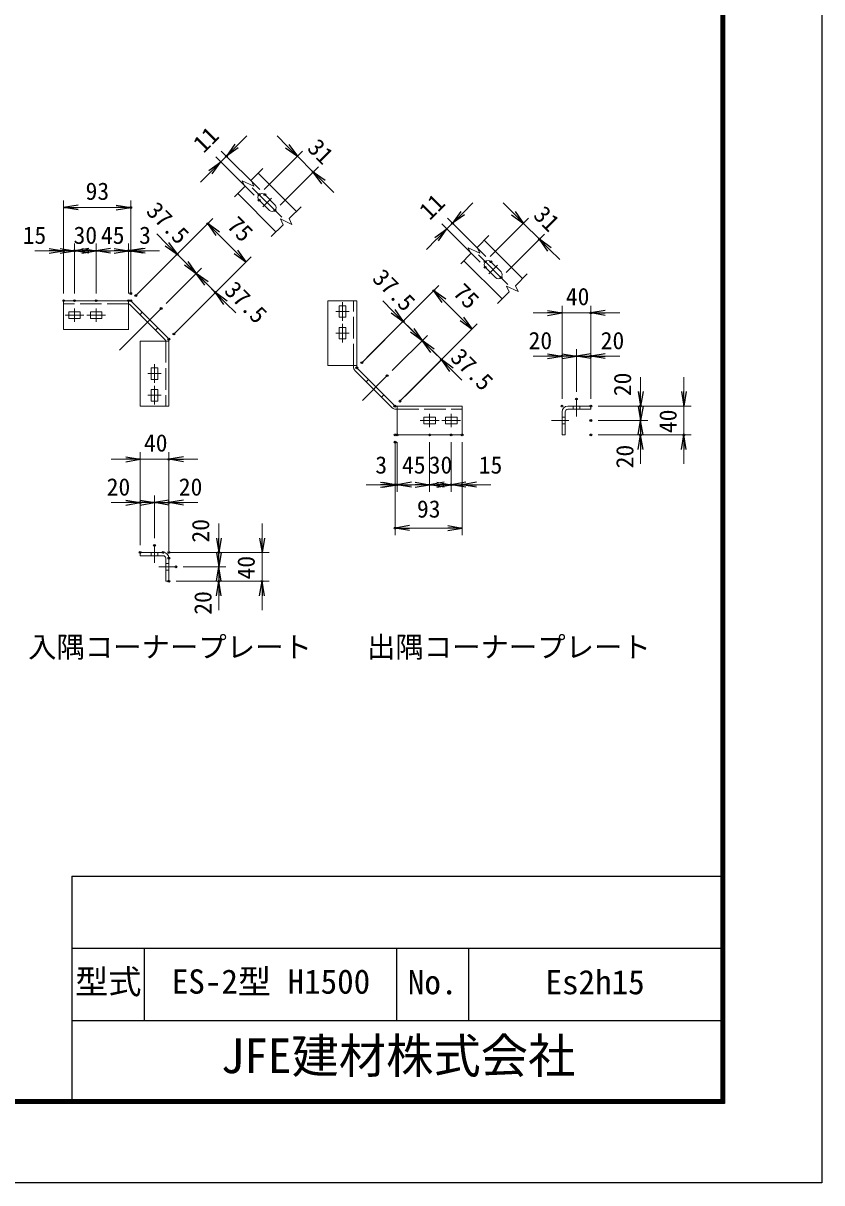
# Model space of a CAD drawing. Units: millimetres, scale not verified, with parts at other scales. Extents: x -4200 to 4200, y -2970 to 2970.
# Drawn here: x 1985 to 4200, y -2970 to 244 of the extents above; entities that cross this region are included whole.
import ezdxf
from ezdxf.enums import TextEntityAlignment as Align

# ---------------------------------------------------------------- set-up
doc = ezdxf.new("R2010")
doc.units = ezdxf.units.MM
doc.header["$LTSCALE"] = 10
doc.header["$PDMODE"] = 32
doc.header["$PDSIZE"] = 5
doc.linetypes.add('DASHED', pattern=[7.5, 6, -1.5])
doc.linetypes.add('USER1', pattern=[50.8, 31.75, -6.35, 6.35, -6.35])
for name, color, linetype, lineweight in [('0-0_D-BMK', 2, 'USER1', 13), ('0-3_D-STR3', 3, 'Continuous', 13), ('0-5_D-STR-DIM', 7, 'Continuous', 13), ('0-6_0', 7, 'Continuous', 25), ('0-8_D-TTL-TXT', 7, 'Continuous', 25), ('0-A_D-TTL', 7, 'Continuous', 25)]:
    doc.layers.add(name, color=color, linetype=linetype, lineweight=lineweight)
doc.layers.add('0-7_Defpoints', color=8, linetype='Continuous')
doc.styles.add('ＭＳ ゴシック', font='')
doc.styles.get('ＭＳ ゴシック').set_extended_font_data('MS Gothic')

# ---------------------------------------------------------------- blocks, each defined once
blk = doc.blocks.new('_Open')
at = {"layer": '0-6_0'}
blk.add_line((-10, 1.667), (0, 0), dxfattribs=at)
blk.add_lwpolyline([(-10, -1.667), (0, 0), (-10, 0)], dxfattribs=at)

msp = doc.modelspace()

# ---------------------------------------------------------------- linework, layer by layer
at = {"layer": '0-0_D-BMK'}
for p, q in [((2620.37, -211.91), (2702.07, -293.61)), ((2673.31, -240.82), (2649.27, -264.86)), ((3247.41, -397.91), (3329.11, -479.61)), ((3300.36, -426.82), (3276.32, -450.86)), ((2870.18, -528.93), (2870.18, -580.93)), ((2101.14, -564.93), (2153.14, -564.93)), ((2127.14, -546.43), (2127.14, -583.43)), ((2161.14, -564.93), (2213.14, -564.93)), ((2187.14, -546.43), (2187.14, -583.43)), ((2367.41, -546.72), (2251.83, -662.31)), ((2888.68, -554.93), (2851.68, -554.93)), ((2870.18, -588.93), (2870.18, -640.93)), ((2888.68, -614.93), (2851.68, -614.93)), ((2349.2, -753), (2349.2, -701)), ((2367.7, -727), (2330.7, -727)), ((2994.45, -732.72), (2925.61, -801.57)), ((2349.2, -813), (2349.2, -761)), ((2367.7, -787), (2330.7, -787)), ((3519.35, -845.51), (3519.35, -797.49)), ((3138.24, -857), (3086.24, -857)), ((3112.24, -838.5), (3112.24, -875.5)), ((3198.24, -857), (3146.24, -857)), ((3172.24, -838.5), (3172.24, -875.5)), ((3498.35, -857), (3450.33, -857)), ((2349.2, -1251.23), (2349.2, -1203.21)), ((2360.69, -1262.72), (2408.71, -1262.72))]:
    msp.add_line(p, q, dxfattribs=at)
at = {"layer": '0-3_D-STR3'}
for p, q in [((2636.55, -171.52), (2742.61, -277.59)), ((2580.03, -228.14), (2686.07, -334.18)), ((2639.37, -246.47), (2667.66, -274.76)), ((2654.93, -230.92), (2683.21, -259.2)), ((3263.59, -357.52), (3369.65, -463.59)), ((3207.07, -414.14), (3313.11, -520.18)), ((3281.97, -416.92), (3310.26, -445.2)), ((3266.42, -432.47), (3294.7, -460.76)), ((2097.14, -524.93), (2097.14, -604.93)), ((2277.54, -524.93), (2097.14, -524.93)), ((2277.14, -604.93), (2277.14, -524.93)), ((2280.73, -535.25), (2378.88, -633.41)), ((2287.09, -528.89), (2385.25, -627.04)), ((2830.18, -524.93), (2830.18, -704.93)), ((2910.18, -524.93), (2830.18, -524.93)), ((2879.38, -538.93), (2860.98, -538.93)), ((2860.98, -538.93), (2860.98, -570.93)), ((2879.38, -538.93), (2879.38, -570.93)), ((2910.18, -709.07), (2910.18, -524.93)), ((2111.14, -555.73), (2111.14, -574.13)), ((2111.14, -555.73), (2143.14, -555.73)), ((2111.14, -574.13), (2143.14, -574.13)), ((2143.14, -555.73), (2143.14, -574.13)), ((2171.14, -555.73), (2171.14, -574.13)), ((2171.14, -555.73), (2203.14, -555.73)), ((2171.14, -574.13), (2203.14, -574.13)), ((2203.14, -555.73), (2203.14, -574.13)), ((2879.38, -570.93), (2860.98, -570.93)), ((2277.54, -604.93), (2097.14, -604.93)), ((2879.38, -598.93), (2860.98, -598.93)), ((2860.98, -598.93), (2860.98, -630.93)), ((2879.38, -598.93), (2879.38, -630.93)), ((2879.38, -630.93), (2860.98, -630.93)), ((2830.18, -704.93), (2910.18, -704.93)), ((2901.18, -704.93), (2901.18, -709.07)), ((2358.4, -711), (2340, -711)), ((2340, -743), (2340, -711)), ((2358.4, -743), (2358.4, -711)), ((2905.13, -718.61), (3008.56, -822.04)), ((2911.5, -712.25), (3014.93, -815.68)), ((2358.4, -743), (2340, -743)), ((2358.4, -771), (2340, -771)), ((2340, -803), (2340, -771)), ((2358.4, -803), (2358.4, -771)), ((2358.4, -803), (2340, -803)), ((3022.24, -826), (3018.11, -826)), ((3479.35, -833), (3479.35, -897)), ((3488.35, -833), (3488.35, -897)), ((3495.35, -817), (3559.35, -817)), ((3495.35, -826), (3559.35, -826)), ((3559.35, -817), (3559.35, -826)), ((3096.24, -847.8), (3096.24, -866.2)), ((3128.24, -847.8), (3096.24, -847.8)), ((3128.24, -866.2), (3096.24, -866.2)), ((3128.24, -847.8), (3128.24, -866.2)), ((3156.24, -847.8), (3156.24, -866.2)), ((3188.24, -847.8), (3156.24, -847.8)), ((3188.24, -866.2), (3156.24, -866.2)), ((3188.24, -847.8), (3188.24, -866.2)), ((3488.35, -847.8), (3479.35, -847.8)), ((3488.35, -866.2), (3479.35, -866.2)), ((3479.35, -897), (3488.35, -897)), ((2309.2, -1222.72), (2309.2, -1231.72)), ((2373.2, -1222.72), (2309.2, -1222.72)), ((2373.2, -1231.72), (2309.2, -1231.72)), ((2380.2, -1238.72), (2380.2, -1302.72)), ((2389.2, -1238.72), (2389.2, -1302.72)), ((2389.2, -1302.72), (2380.2, -1302.72))]:
    msp.add_line(p, q, dxfattribs=at)
at = {"layer": '0-3_D-STR3', "linetype": 'DASHED'}
for p, q in [((2277.54, -533.93), (2097.14, -533.93)), ((2901.18, -704.93), (2901.18, -524.93)), ((2308.9, -563.42), (2315.26, -557.06)), ((2351.73, -606.25), (2358.09, -599.88)), ((2380.2, -636.59), (2380.2, -817)), ((2935.94, -749.42), (2942.3, -743.06)), ((2978.77, -792.25), (2985.13, -785.88)), ((3022.24, -826), (3202.24, -826)), ((3510.15, -826), (3510.15, -817)), ((3528.55, -826), (3528.55, -817)), ((2340, -1231.72), (2340, -1222.72)), ((2358.4, -1231.72), (2358.4, -1222.72)), ((2380.2, -1253.52), (2389.2, -1253.52)), ((2380.2, -1271.92), (2389.2, -1271.92))]:
    msp.add_line(p, q, dxfattribs=at)
at = {"layer": '0-3_D-STR3'}
for points in [[(2389.2, -636.59), (2389.2, -817), (2309.2, -817), (2309.2, -637), (2389.2, -637)], [(3018.11, -817), (3202.24, -817), (3202.24, -897), (3022.24, -897), (3022.24, -817)]]:
    msp.add_lwpolyline(points, dxfattribs=at)
for centre, radius, start, end in [((2647.15, -238.7), 11, 45, 225), ((2675.44, -266.98), 11, 225, 45), ((3274.19, -424.7), 11, 45, 225), ((3302.48, -452.98), 11, 225, 45), ((2277.54, -538.43), 13.5, 45, 90), ((2277.54, -538.43), 4.5, 45, 90), ((2375.7, -636.59), 4.5, 0, 45), ((2375.7, -636.59), 13.5, 0, 45), ((2914.68, -709.07), 13.5, 180, 225), ((2914.68, -709.07), 4.5, 180, 225), ((3018.11, -812.5), 13.5, 225, 270), ((3018.11, -812.5), 4.5, 225, 270), ((3495.35, -833), 16, 90, 180), ((3495.35, -833), 7, 90, 180), ((2373.2, -1238.72), 16, 0, 90), ((2373.2, -1238.72), 7, 0, 90)]:
    msp.add_arc(centre, radius, start, end, dxfattribs=at)
at = {"layer": '0-5_D-STR-DIM'}
for p, q in [((2576.79, -96.21), (2605.08, -67.93)), ((2717.39, -96.33), (2689.11, -68.05)), ((2625.23, -232.33), (2518.81, -125.91)), ((2532.95, -140.06), (2548.51, -124.5)), ((2640.79, -216.78), (2534.37, -110.36)), ((2653.52, -216.78), (2759.82, -110.47)), ((2745.68, -124.61), (2789.52, -168.45)), ((2649.53, -158.53), (2616.81, -191.25)), ((2697.36, -260.62), (2803.66, -154.31)), ((2504.67, -168.34), (2476.39, -196.62)), ((2599.71, -208.36), (2592.23, -192.33)), ((2592.23, -192.33), (2624.29, -207.28)), ((2616.81, -191.25), (2624.29, -207.28)), ((2599.71, -208.36), (2571.34, -236.88)), ((2817.8, -196.74), (2846.09, -225.02)), ((2097.14, -504.93), (2097.14, -246.83)), ((2283.14, -484.93), (2283.14, -246.83)), ((3203.84, -282.21), (3232.12, -253.93)), ((3344.44, -282.33), (3316.15, -254.05)), ((2137.14, -266.83), (2243.14, -266.83)), ((2755.6, -264.6), (2722.88, -297.32)), ((2311.42, -496.65), (2510.81, -297.26)), ((2705.77, -314.42), (2673.08, -347.19)), ((2705.77, -314.42), (2698.3, -298.4)), ((2698.3, -298.4), (2730.35, -313.34)), ((2722.88, -297.32), (2730.35, -313.34)), ((3252.27, -418.33), (3145.85, -311.91)), ((3160, -326.06), (3175.55, -310.5)), ((3267.83, -402.78), (3161.41, -296.36)), ((3280.56, -402.78), (3386.86, -296.47)), ((3372.72, -310.61), (3416.56, -354.45)), ((2383.53, -367.97), (2355.24, -339.68)), ((2574.45, -389.18), (2524.95, -339.68)), ((3276.57, -344.53), (3243.86, -377.25)), ((3324.4, -446.62), (3430.7, -340.31)), ((2097.14, -504.93), (2097.14, -366.83)), ((2127.14, -504.93), (2127.14, -366.83)), ((2127.14, -504.93), (2127.14, -366.83)), ((2187.14, -504.93), (2187.14, -366.83)), ((2187.14, -504.93), (2187.14, -366.83)), ((2277.14, -504.93), (2277.14, -366.83)), ((2277.14, -504.93), (2277.14, -366.83)), ((2283.14, -504.93), (2283.14, -366.83)), ((2297.28, -510.79), (2425.96, -382.11)), ((3131.71, -354.34), (3103.43, -382.62)), ((3226.75, -394.36), (3219.28, -378.33)), ((3219.28, -378.33), (3251.33, -393.28)), ((3243.86, -377.25), (3251.33, -393.28)), ((3444.85, -382.74), (3473.13, -411.02)), ((2057.14, -386.83), (2017.14, -386.83)), ((2087.14, -386.83), (2047.14, -386.83)), ((2127.14, -386.83), (2097.14, -386.83)), ((2147.14, -386.83), (2107.14, -386.83)), ((2187.14, -386.83), (2127.14, -386.83)), ((2167.14, -386.83), (2207.14, -386.83)), ((2187.14, -386.83), (2277.14, -386.83)), ((2237.14, -386.83), (2197.14, -386.83)), ((2227.14, -386.83), (2267.14, -386.83)), ((2277.14, -386.83), (2283.14, -386.83)), ((2317.14, -386.83), (2357.14, -386.83)), ((2323.14, -386.83), (2363.14, -386.83)), ((2436.56, -421), (2408.28, -392.72)), ((2464.85, -449.29), (2411.81, -396.25)), ((2417.06, -603.14), (2616.87, -403.32)), ((3226.75, -394.36), (3198.39, -422.88)), ((2381.55, -532.58), (2478.99, -435.14)), ((2381.55, -532.58), (2478.99, -435.14)), ((2464.85, -449.29), (2517.88, -502.32)), ((2493.13, -477.57), (2521.41, -505.85)), ((3382.64, -450.6), (3349.92, -483.32)), ((2402.92, -617.28), (2532.02, -488.18)), ((2938.46, -682.65), (3137.85, -483.26)), ((3332.82, -500.42), (3300.12, -533.19)), ((3332.82, -500.42), (3325.34, -484.4)), ((3325.34, -484.4), (3357.4, -499.34)), ((3349.92, -483.32), (3357.4, -499.34)), ((2546.16, -530.6), (2574.45, -558.89)), ((3010.57, -553.97), (2982.29, -525.68)), ((3201.49, -575.18), (3151.99, -525.68)), ((3479.35, -797), (3479.35, -538.9)), ((3559.35, -797), (3559.35, -538.9)), ((2924.32, -696.79), (3053, -568.11)), ((3439.35, -558.9), (3399.35, -558.9)), ((3479.35, -558.9), (3559.35, -558.9)), ((3599.35, -558.9), (3639.35, -558.9)), ((3063.6, -607), (3035.32, -578.72)), ((3091.89, -635.29), (3038.86, -582.25)), ((3044.1, -789.14), (3243.92, -589.32)), ((3008.59, -718.58), (3106.03, -621.14)), ((3008.59, -718.58), (3106.03, -621.14)), ((3091.89, -635.29), (3144.92, -688.32)), ((3029.96, -803.28), (3159.06, -674.18)), ((3120.17, -663.57), (3148.46, -691.85)), ((3479.35, -797), (3479.35, -658.9)), ((3519.35, -777.49), (3519.35, -658.9)), ((3519.35, -777.49), (3519.35, -658.9)), ((3559.35, -797), (3559.35, -658.9)), ((3439.35, -678.9), (3399.35, -678.9)), ((3479.35, -678.9), (3439.35, -678.9)), ((3519.35, -678.9), (3479.35, -678.9)), ((3519.35, -678.9), (3559.35, -678.9)), ((3559.35, -678.9), (3599.35, -678.9)), ((3599.35, -678.9), (3639.35, -678.9)), ((3173.21, -716.6), (3201.49, -744.89)), ((3697.44, -777), (3697.44, -737)), ((3817.44, -777), (3817.44, -737)), ((3697.44, -817), (3697.44, -777)), ((3579.35, -817), (3717.44, -817)), ((3579.35, -817), (3837.44, -817)), ((3697.44, -857), (3697.44, -817)), ((3817.44, -817), (3817.44, -897)), ((3579.35, -857), (3717.44, -857)), ((3579.35, -857), (3717.44, -857)), ((3697.44, -857), (3697.44, -897)), ((3579.35, -897), (3837.44, -897)), ((3579.35, -897), (3717.44, -897)), ((3697.44, -897), (3697.44, -937)), ((3016.24, -917), (3016.24, -1055.09)), ((3022.24, -917), (3022.24, -1055.09)), ((3022.24, -917), (3022.24, -1055.09)), ((3112.24, -917), (3112.24, -1055.09)), ((3112.24, -917), (3112.24, -1055.09)), ((3172.24, -917), (3172.24, -1055.09)), ((3172.24, -917), (3172.24, -1055.09)), ((3202.24, -917), (3202.24, -1055.09)), ((3202.24, -917), (3202.24, -1175.09)), ((2309.2, -1202.72), (2309.2, -944.63)), ((2389.2, -1218.72), (2389.2, -944.63)), ((3016.24, -937), (3016.24, -1175.09)), ((3697.44, -937), (3697.44, -977)), ((3817.44, -937), (3817.44, -977)), ((2269.2, -964.63), (2229.2, -964.63)), ((2309.2, -964.63), (2389.2, -964.63)), ((2429.2, -964.63), (2469.2, -964.63)), ((2976.24, -1035.09), (2936.24, -1035.09)), ((2982.24, -1035.09), (2942.24, -1035.09)), ((3022.24, -1035.09), (3016.24, -1035.09)), ((3112.24, -1035.09), (3022.24, -1035.09)), ((3072.24, -1035.09), (3032.24, -1035.09)), ((3062.24, -1035.09), (3102.24, -1035.09)), ((3132.24, -1035.09), (3092.24, -1035.09)), ((3112.24, -1035.09), (3172.24, -1035.09)), ((3152.24, -1035.09), (3192.24, -1035.09)), ((3172.24, -1035.09), (3202.24, -1035.09)), ((3212.24, -1035.09), (3252.24, -1035.09)), ((3242.24, -1035.09), (3282.24, -1035.09)), ((2269.2, -1084.63), (2229.2, -1084.63)), ((2309.2, -1084.63), (2269.2, -1084.63)), ((2309.2, -1202.72), (2309.2, -1064.63)), ((2349.2, -1084.63), (2309.2, -1084.63)), ((2349.2, -1183.21), (2349.2, -1064.63)), ((2349.2, -1183.21), (2349.2, -1064.63)), ((2349.2, -1084.63), (2389.2, -1084.63)), ((2389.2, -1202.72), (2389.2, -1064.63)), ((2389.2, -1084.63), (2429.2, -1084.63)), ((2429.2, -1084.63), (2469.2, -1084.63)), ((2527.3, -1182.72), (2527.3, -1142.72)), ((2647.3, -1182.72), (2647.3, -1142.72)), ((3162.24, -1155.09), (3056.24, -1155.09)), ((2527.3, -1222.72), (2527.3, -1182.72)), ((2393.2, -1222.72), (2547.3, -1222.72)), ((2393.2, -1222.72), (2667.3, -1222.72)), ((2527.3, -1262.72), (2527.3, -1222.72)), ((2647.3, -1222.72), (2647.3, -1302.72)), ((2428.71, -1262.72), (2547.3, -1262.72)), ((2428.71, -1262.72), (2547.3, -1262.72)), ((2527.3, -1262.72), (2527.3, -1302.72)), ((2409.2, -1302.72), (2667.3, -1302.72)), ((2409.2, -1302.72), (2547.3, -1302.72)), ((2527.3, -1302.72), (2527.3, -1342.72)), ((2527.3, -1342.72), (2527.3, -1382.72)), ((2647.3, -1342.72), (2647.3, -1382.72))]:
    msp.add_line(p, q, dxfattribs=at)
at = {"layer": '0-7_Defpoints'}
for p in [(2548.51, -124.5), (2789.52, -168.45), (2639.37, -230.92), (2639.37, -246.47), (2654.93, -230.92), (2283.14, -266.83), (2683.21, -274.76), (2496.67, -311.4), (3175.55, -310.5), (3416.56, -354.45), (2097.14, -386.83), (2127.14, -386.83), (2277.14, -386.83), (2283.14, -386.83), (2411.81, -396.25), (3266.42, -416.92), (3281.97, -416.92), (3266.42, -432.47), (3310.26, -460.76), (2283.14, -504.93), (2297.28, -510.79), (2517.88, -502.32), (3123.71, -497.4), (2097.14, -524.93), (2127.14, -524.93), (2187.14, -524.93), (2277.14, -524.93), (2283.14, -524.93), (2283.14, -524.93), (2367.41, -546.72), (2367.41, -546.72), (3559.35, -558.9), (3038.86, -582.25), (2388.78, -631.42), (2402.92, -617.28), (2924.32, -696.79), (3144.92, -688.32), (3479.35, -678.9), (3559.35, -678.9), (2910.18, -710.93), (2994.45, -732.72), (2994.45, -732.72), (3029.96, -803.28), (3519.35, -797.49), (3015.82, -817.42), (3479.35, -817), (3559.35, -817), (3559.35, -817), (3559.35, -817), (3697.44, -817), (3559.35, -857), (3016.24, -897), (3022.24, -897), (3112.24, -897), (3172.24, -897), (3202.24, -897), (3559.35, -897), (3559.35, -897), (3697.44, -897), (3817.44, -897), (3016.24, -917), (2389.2, -964.63), (3016.24, -1035.09), (3022.24, -1035.09), (3172.24, -1035.09), (3202.24, -1035.09), (2309.2, -1084.63), (2389.2, -1084.63), (3016.24, -1155.09), (2309.2, -1222.72), (2349.2, -1203.21), (2373.2, -1222.72), (2389.2, -1222.72), (2527.3, -1222.72), (2389.2, -1238.72), (2408.71, -1262.72), (2389.2, -1302.72), (2389.2, -1302.72), (2527.3, -1302.72), (2647.3, -1302.72)]:
    msp.add_point(p, dxfattribs=at)
at = {"layer": '0-A_D-TTL'}
for p, q in [((2120, -2120), (2120, -2740)), ((2120, -2120), (3920, -2120)), ((2120, -2320), (3920, -2320)), ((2320, -2320), (2320, -2520)), ((3020, -2320), (3020, -2520)), ((3220, -2320), (3220, -2520)), ((2120, -2520), (3920, -2520))]:
    msp.add_line(p, q, dxfattribs=at)
at = {"layer": '0-A_D-TTL', "color": 2}
msp.add_lwpolyline([(-4200, 2970), (4200, 2970), (4200, -2970), (-4200, -2970)], close=True, dxfattribs=at)
at = {"layer": '0-A_D-TTL'}
for points in [[(-3930, 2750), (3930, 2750), (3930, -2750), (-3930, -2750)], [(-3927.5, 2747.5), (3927.5, 2747.5), (3927.5, -2747.5), (-3927.5, -2747.5)], [(-3925, 2745), (3925, 2745), (3925, -2745), (-3925, -2745)], [(-3922.5, 2742.5), (3922.5, 2742.5), (3922.5, -2742.5), (-3922.5, -2742.5)], [(-3920, 2740), (3920, 2740), (3920, -2740), (-3920, -2740)]]:
    msp.add_lwpolyline(points, close=True, dxfattribs=at)

# ---------------------------------------------------------------- block references
at = {"layer": '0-5_D-STR-DIM', "xscale": 4, "yscale": 4}
for p, rotation in [((2548.51, -124.5), 225), ((2745.68, -124.61), 315), ((2532.95, -140.06), 45), ((2789.52, -168.45), 135), ((2097.14, -266.83), 180), ((3175.55, -310.5), 225), ((3372.72, -310.61), 315), ((2496.67, -311.4), 135), ((3160, -326.06), 45), ((3416.56, -354.45), 135), ((2127.14, -386.83), 180), ((2187.14, -386.83), 180), ((2277.14, -386.83), 180), ((2283.14, -386.83), 180), ((2411.81, -396.25), 315), ((2602.73, -417.47), 315), ((2464.85, -449.29), 315), ((2464.85, -449.29), 135), ((2517.88, -502.32), 135), ((3123.71, -497.4), 135), ((3038.86, -582.25), 315), ((3229.77, -603.47), 315), ((3559.35, -558.9), 180), ((3091.89, -635.29), 315), ((3091.89, -635.29), 135), ((3519.35, -678.9), 180), ((3559.35, -678.9), 180), ((3144.92, -688.32), 135), ((3697.44, -817), 270), ((3817.44, -817), 270), ((3697.44, -857), 270), ((3697.44, -857), 90), ((3697.44, -897), 90), ((3817.44, -897), 90), ((2389.2, -964.63), 180), ((3022.24, -1035.09), 180), ((3112.24, -1035.09), 180), ((3172.24, -1035.09), 180), ((3202.24, -1035.09), 180), ((2349.2, -1084.63), 180), ((2389.2, -1084.63), 180), ((3016.24, -1155.09), 180), ((2527.3, -1222.72), 270), ((2647.3, -1222.72), 270), ((2527.3, -1262.72), 270), ((2527.3, -1262.72), 90), ((2527.3, -1302.72), 90), ((2647.3, -1302.72), 90)]:
    msp.add_blockref('_Open', p, dxfattribs=dict(at, rotation=rotation))
for p in [(2283.14, -266.83), (2097.14, -386.83), (2127.14, -386.83), (2187.14, -386.83), (2277.14, -386.83), (3479.35, -558.9), (3479.35, -678.9), (3519.35, -678.9), (2309.2, -964.63), (3016.24, -1035.09), (3022.24, -1035.09), (3112.24, -1035.09), (3172.24, -1035.09), (2309.2, -1084.63), (2349.2, -1084.63), (3202.24, -1155.09)]:
    msp.add_blockref('_Open', p, dxfattribs=at)

# ---------------------------------------------------------------- texts
at = {"layer": '0-5_D-STR-DIM', "style": 'ＭＳ ゴシック'}
for s, rotation, p in [('11', 45, (2495.43, -128.44)), ('31', 315, (2759.84, -115.34)), ('37.5', 315, (2312.99, -290.33)), ('11', 45, (3122.47, -314.44)), ('31', 315, (3386.88, -301.34)), ('75', 315, (2536.69, -330.28)), ('37.5', 315, (2940.03, -476.33)), ('37.5', 315, (2529.44, -510.23)), ('75', 315, (3163.74, -516.28)), ('37.5', 315, (3156.48, -696.23)), ('20', 90, (3685.45, -789.75)), ('40', 90, (3811.69, -892.04)), ('20', 90, (3691.92, -989.75)), ('20', 90, (2515.31, -1195.47)), ('40', 90, (2641.55, -1297.77)), ('20', 90, (2521.78, -1395.47))]:
    msp.add_text(s, height=48.09, rotation=rotation, dxfattribs=at).set_placement(p, align=Align.BOTTOM_LEFT)
for s, p in [('93', (2157.91, -259.82)), ('15', (1983.39, -381.82)), ('30', (2124.51, -381.82)), ('45', (2200.54, -381.82)), ('3', (2306.41, -381.82)), ('40', (3489.89, -551.88)), ('20', (3386.6, -673.88)), ('20', (3586.6, -673.88)), ('40', (2319.75, -957.61)), ('3', (2961.52, -1018.61)), ('45', (3035.64, -1018.61)), ('30', (3109.62, -1018.61)), ('15', (3248.49, -1018.61)), ('20', (2216.45, -1079.61)), ('20', (2416.45, -1079.61)), ('93', (3077.02, -1140.61))]:
    msp.add_text(s, height=48.09, dxfattribs=at).set_placement(p, align=Align.BOTTOM_LEFT)
at = {"layer": '0-8_D-TTL-TXT', "style": 'ＭＳ ゴシック'}
for s, height, p in [('入隅コーナープレート', 57.7, (1998.46, -1531.07)), ('出隅コーナープレート', 57.7, (2938.4, -1531.07)), ('型式', 67.38, (2129.04, -2466.53)), ('ES-2型 H1500', 67.38, (2397.11, -2466)), ('Es2h15', 67.38, (3433.55, -2467.6)), ('No.', 67.38, (3051.78, -2467.6)), ('JFE建材株式会社', 96.19, (2532.69, -2694.95))]:
    msp.add_text(s, height=height, dxfattribs=at).set_placement(p, align=Align.BOTTOM_LEFT)

doc.saveas('drawing.dxf')
